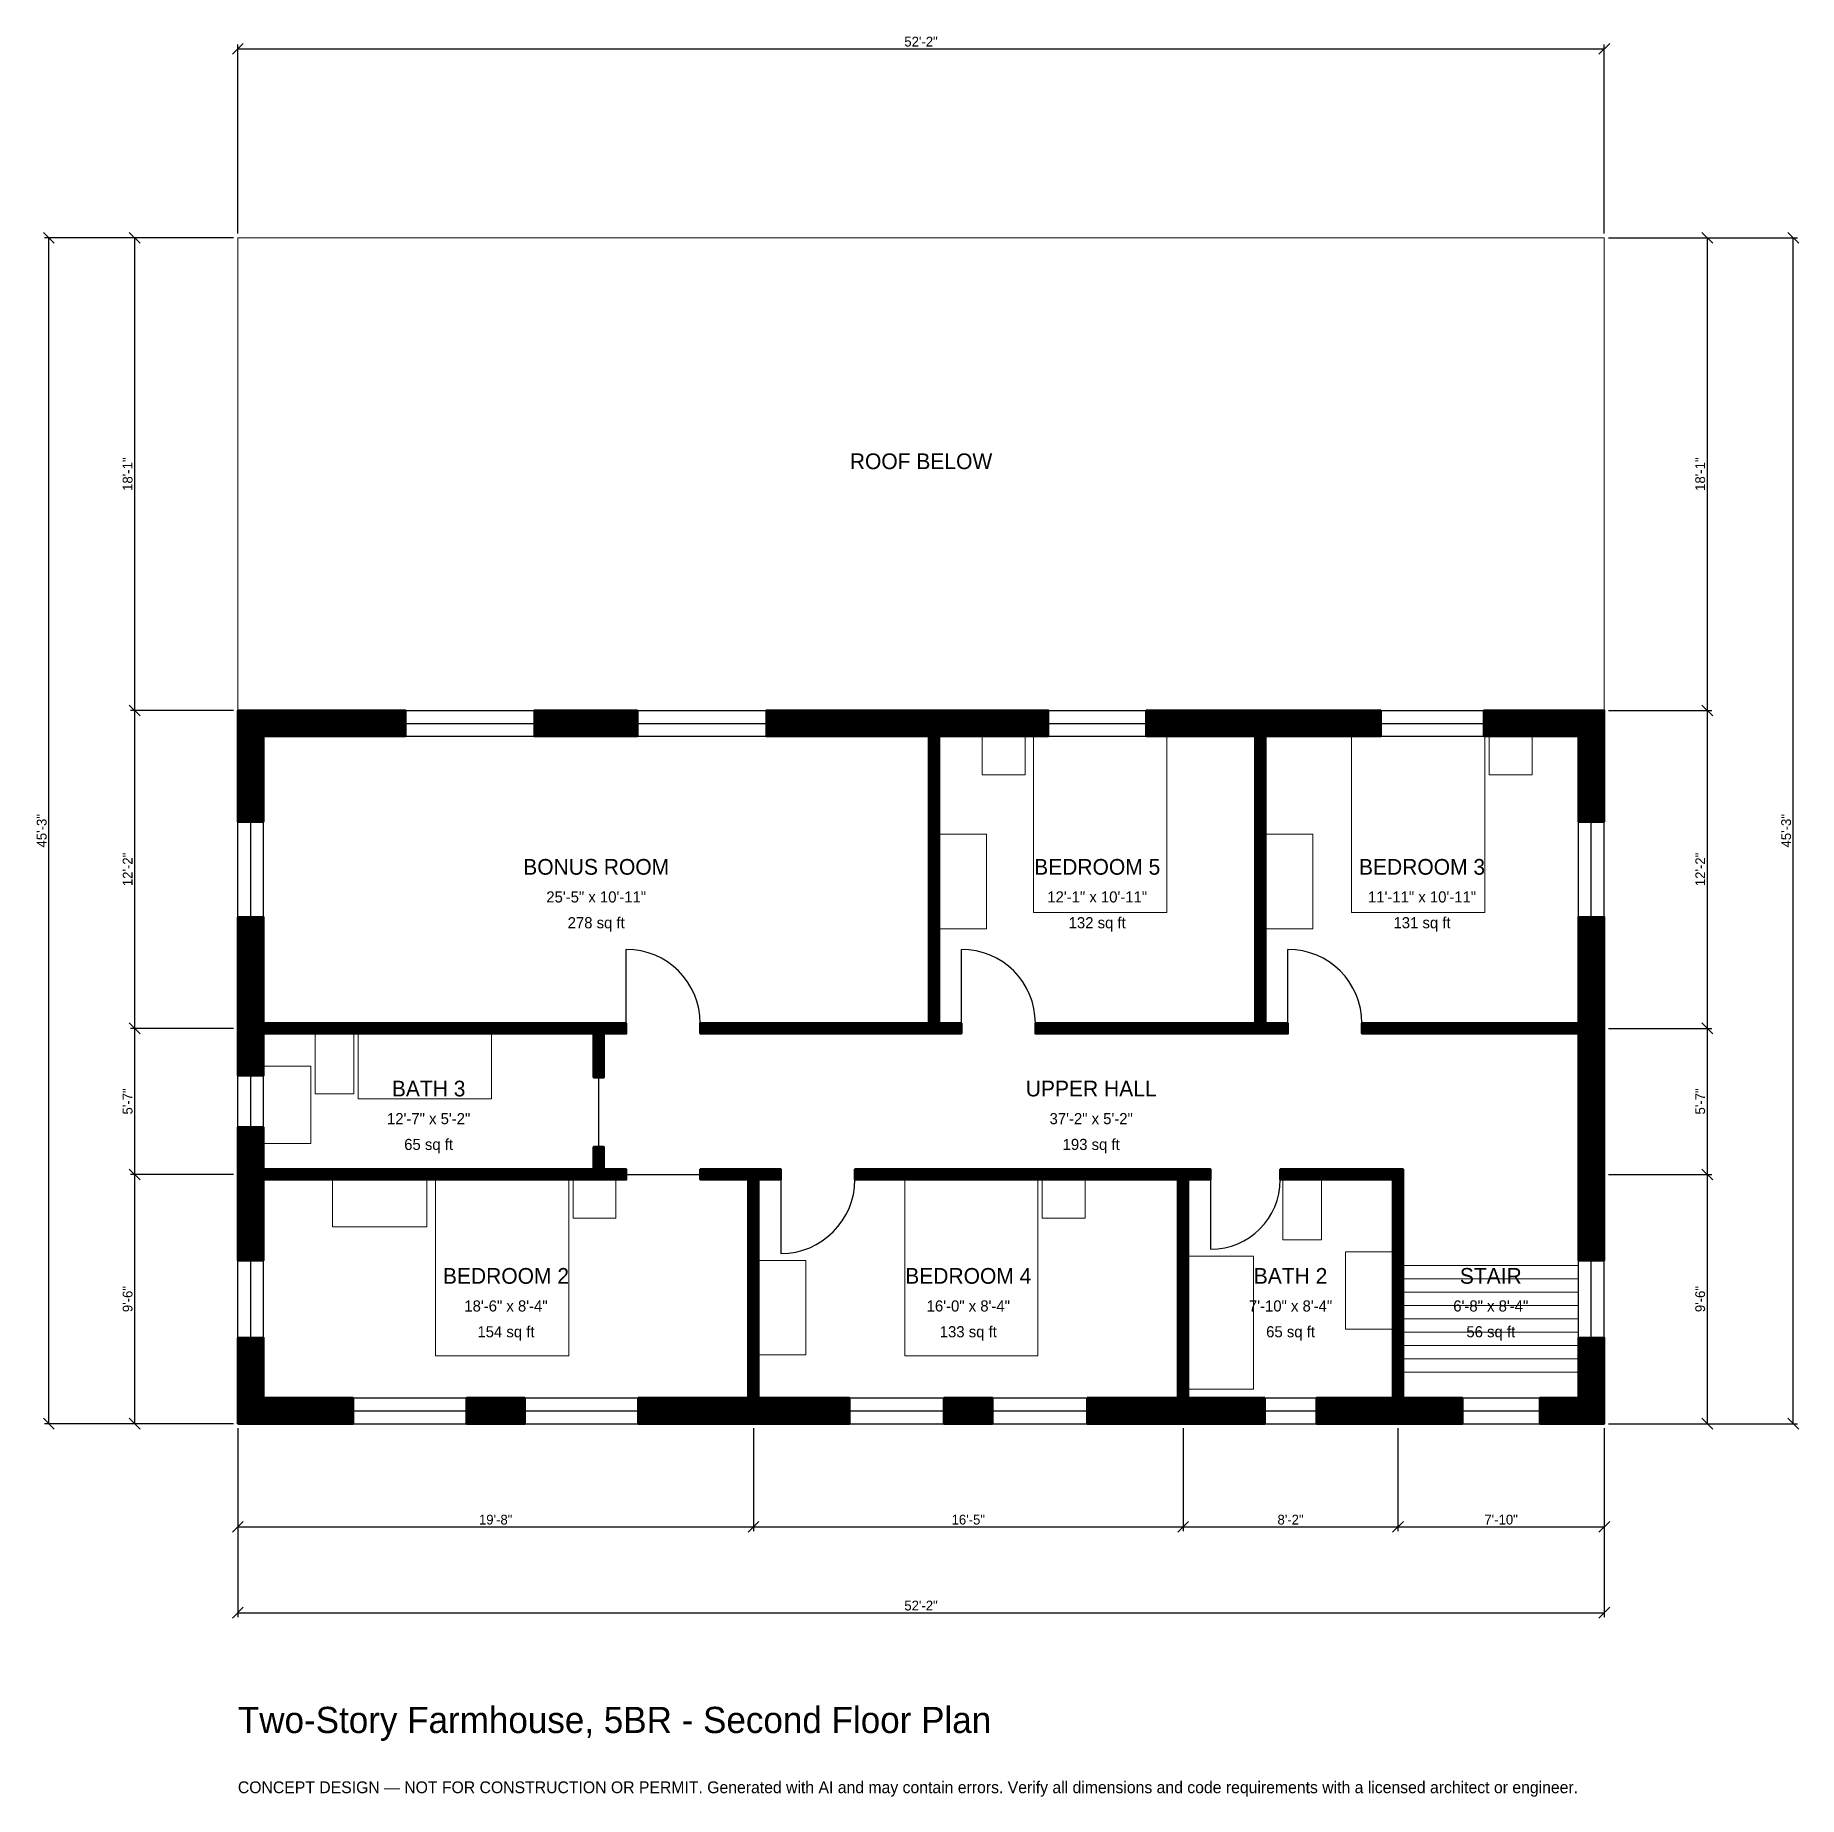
# Model space of a CAD drawing. Header units: inches. Extents: x -93 to 715, y -171 to 636.
import ezdxf
from ezdxf.enums import TextEntityAlignment as Align

# ---------------------------------------------------------------- set-up
doc = ezdxf.new("R2010")
doc.units = ezdxf.units.IN
doc.header["$MEASUREMENT"] = 0
doc.linetypes.add('DASHED', pattern=[0.6, 0.5, -0.1])
for name, color, linetype, lineweight in [('A-ANNO-DIMS', 1, 'Continuous', 13), ('A-ANNO-TEXT', 7, 'Continuous', 18), ('A-AREA-IDEN', 7, 'Continuous', 18), ('A-DOOR', 2, 'Continuous', 25), ('A-FLOR-FIXT', 9, 'Continuous', 13), ('A-FLOR-STRS', 3, 'Continuous', 18), ('A-FURN', 9, 'Continuous', 13), ('A-GLAZ', 4, 'Continuous', 25), ('A-SITE-PAVE', 8, 'Continuous', 13), ('A-WALL', 7, 'Continuous', 50), ('A-WALL-PATT', 8, 'Continuous', 13)]:
    doc.layers.add(name, color=color, linetype=linetype, lineweight=lineweight)
doc.dimstyles.new('PLAN', dxfattribs={"dimtxt": 4.5, "dimasz": 3, "dimexe": 2, "dimexo": 2, "dimgap": 1, "dimtad": 1, "dimdec": 0, "dimlunit": 4, "dimtsz": 2.5, "dimcen": 2.5, "dimclrd": 1, "dimclre": 1, "dimazin": 3, "dimtfac": 1, "dimtmove": 0, "dimatfit": 3})

msp = doc.modelspace()

# ---------------------------------------------------------------- hatches: boundary and pattern name
at = {"layer": 'A-WALL-PATT'}
h = msp.add_hatch(dxfattribs=at)
h.set_pattern_fill('ANSI31', color=8, scale=0.8)
h.paths.add_polyline_path([(430.7087, 0), (430.7087, 0), (427.1654, 0), (389.1076, 0), (389.1076, 11.811), (427.1654, 11.811), (430.7087, 11.811), (430.7087, 111.811), (282.6772, 111.811), (282.6772, 116.5354), (430.7087, 116.5354), (435.4331, 116.5354), (445.6693, 116.5354), (445.6693, 111.811), (435.4331, 111.811), (435.4331, 11.811), (438.9764, 11.811), (470.4724, 11.811), (470.4724, 0), (438.9764, 0), (435.4331, 0), (435.4331, 0), (430.7087, 0)])
h.paths.add_polyline_path([(323.4908, 0), (323.4908, 11.811), (345.8005, 11.811), (345.8005, 0), (323.4908, 0)])
h.paths.add_polyline_path([(242.126, 0), (238.5827, 0), (238.5827, 0), (233.8583, 0), (233.8583, 0), (230.315, 0), (183.4646, 0), (183.4646, 11.811), (230.315, 11.811), (233.8583, 11.811), (233.8583, 111.811), (211.811, 111.811), (211.811, 116.5354), (233.8583, 116.5354), (238.5827, 116.5354), (248.8189, 116.5354), (248.8189, 111.811), (238.5827, 111.811), (238.5827, 11.811), (242.126, 11.811), (280.1837, 11.811), (280.1837, 0), (242.126, 0)])
h.paths.add_polyline_path([(104.7244, 0), (104.7244, 11.811), (131.4961, 11.811), (131.4961, 0), (104.7244, 0)])
h.paths.add_polyline_path([(11.811, 0), (11.811, 0), (0, 0), (0, 0), (0, 0), (0, 11.811), (0, 11.811), (0, 39.3701), (11.811, 39.3701), (11.811, 11.811), (52.7559, 11.811), (52.7559, 0), (11.811, 0)])
h.paths.add_polyline_path([(0, 108.2677), (0, 111.811), (0, 111.811), (0, 116.5354), (0, 116.5354), (0, 120.0787), (0, 135.8268), (11.811, 135.8268), (11.811, 120.0787), (11.811, 116.5354), (162.9921, 116.5354), (162.9921, 126.7717), (167.7165, 126.7717), (167.7165, 116.5354), (177.9528, 116.5354), (177.9528, 111.811), (167.7165, 111.811), (162.9921, 111.811), (11.811, 111.811), (11.811, 108.2677), (11.811, 74.8031), (0, 74.8031), (0, 108.2677)])
h.paths.add_polyline_path([(0, 175.1969), (0, 178.7402), (0, 178.7402), (0, 183.4646), (0, 183.4646), (0, 187.0079), (0, 232.0866), (11.811, 232.0866), (11.811, 187.0079), (11.811, 183.4646), (162.9921, 183.4646), (167.7165, 183.4646), (177.9528, 183.4646), (177.9528, 178.7402), (167.7165, 178.7402), (167.7165, 158.6614), (162.9921, 158.6614), (162.9921, 178.7402), (11.811, 178.7402), (11.811, 175.1969), (11.811, 159.4488), (0, 159.4488), (0, 175.1969)])
h.paths.add_polyline_path([(0, 314.9606), (0, 314.9606), (0, 326.7717), (0, 326.7717), (0, 326.7717), (11.811, 326.7717), (11.811, 326.7717), (76.7717, 326.7717), (76.7717, 314.9606), (11.811, 314.9606), (11.811, 275.7874), (0, 275.7874), (0, 314.9606)])
h.paths.add_polyline_path([(183.0709, 326.7717), (183.0709, 314.9606), (135.8268, 314.9606), (135.8268, 326.7717), (183.0709, 326.7717)])
h.paths.add_polyline_path([(312.9921, 326.7717), (316.5354, 326.7717), (316.5354, 326.7717), (321.2598, 326.7717), (321.2598, 326.7717), (324.8031, 326.7717), (371.2598, 326.7717), (371.2598, 314.9606), (324.8031, 314.9606), (321.2598, 314.9606), (321.2598, 183.4646), (331.4961, 183.4646), (331.4961, 178.7402), (321.2598, 178.7402), (316.5354, 178.7402), (211.811, 178.7402), (211.811, 183.4646), (316.5354, 183.4646), (316.5354, 314.9606), (312.9921, 314.9606), (242.126, 314.9606), (242.126, 326.7717), (312.9921, 326.7717)])
h.paths.add_polyline_path([(462.5984, 326.7717), (466.1417, 326.7717), (466.1417, 326.7717), (470.8661, 326.7717), (470.8661, 326.7717), (474.4094, 326.7717), (523.622, 326.7717), (523.622, 314.9606), (474.4094, 314.9606), (470.8661, 314.9606), (470.8661, 183.4646), (481.1024, 183.4646), (481.1024, 178.7402), (470.8661, 178.7402), (466.1417, 178.7402), (466.1417, 178.7402), (365.3543, 178.7402), (365.3543, 183.4646), (466.1417, 183.4646), (466.1417, 314.9606), (462.5984, 314.9606), (416.1417, 314.9606), (416.1417, 326.7717), (462.5984, 326.7717)])
h.paths.add_polyline_path([(614.1732, 326.7717), (614.1732, 326.7717), (625.9843, 326.7717), (625.9843, 326.7717), (625.9843, 326.7717), (625.9843, 314.9606), (625.9843, 314.9606), (625.9843, 275.7874), (614.1732, 275.7874), (614.1732, 314.9606), (570.8661, 314.9606), (570.8661, 326.7717), (614.1732, 326.7717)])
h.paths.add_polyline_path([(625.9843, 183.4646), (625.9843, 183.4646), (625.9843, 178.7402), (625.9843, 178.7402), (625.9843, 175.1969), (625.9843, 175.1969), (625.9843, 120.0787), (625.9843, 120.0787), (625.9843, 74.8031), (614.1732, 74.8031), (614.1732, 108.2677), (614.1732, 108.2677), (614.1732, 178.7402), (514.9606, 178.7402), (514.9606, 183.4646), (614.1732, 183.4646), (614.1732, 187.0079), (614.1732, 187.0079), (614.1732, 232.0866), (625.9843, 232.0866), (625.9843, 183.4646)])
h.paths.add_polyline_path([(625.9843, 11.811), (625.9843, 11.811), (625.9843, 0), (625.9843, 0), (625.9843, 0), (614.1732, 0), (614.1732, 0), (596.4567, 0), (596.4567, 11.811), (614.1732, 11.811), (614.1732, 39.3701), (625.9843, 39.3701), (625.9843, 11.811)])
h.paths.add_polyline_path([(537.4016, 0), (533.8583, 0), (533.8583, 0), (529.1339, 0), (529.1339, 0), (525.5906, 0), (494.0945, 0), (494.0945, 11.811), (525.5906, 11.811), (529.1339, 11.811), (529.1339, 111.811), (477.5591, 111.811), (477.5591, 116.5354), (529.1339, 116.5354), (533.8583, 116.5354), (533.8583, 111.811), (533.8583, 11.811), (537.4016, 11.811), (561.0236, 11.811), (561.0236, 0), (537.4016, 0)])

# ---------------------------------------------------------------- linework, layer by layer
at = {"layer": 'A-DOOR'}
for p, q in [((177.9528, 183.4646), (177.9528, 217.3228)), ((331.4961, 183.4646), (331.4961, 217.3228)), ((481.1024, 183.4646), (481.1024, 217.3228)), ((165.3543, 126.7717), (165.3543, 158.6614)), ((177.9528, 114.1732), (211.811, 114.1732)), ((248.8189, 111.811), (248.8189, 77.9528)), ((445.6693, 111.811), (445.6693, 79.9213))]:
    msp.add_line(p, q, dxfattribs=at)
for centre, radius, start, end in [((177.9528, 183.4646), 33.8583, 0, 90), ((331.4961, 183.4646), 33.8583, 0, 90), ((481.1024, 183.4646), 33.8583, 0, 90), ((248.8189, 111.811), 33.8583, 270, 360), ((445.6693, 111.811), 31.8898, 270, 360)]:
    msp.add_arc(centre, radius, start, end, dxfattribs=at)
at = {"layer": 'A-FLOR-FIXT'}
for points in [[(35.4331, 151.1811), (53.1496, 151.1811), (53.1496, 178.7402), (35.4331, 178.7402)], [(55.1181, 148.8189), (116.1417, 148.8189), (116.1417, 178.7402), (55.1181, 178.7402)], [(11.811, 128.3465), (33.4646, 128.3465), (33.4646, 163.7795), (11.811, 163.7795)], [(478.7402, 84.252), (496.4567, 84.252), (496.4567, 111.811), (478.7402, 111.811)], [(435.4331, 15.748), (465.3543, 15.748), (465.3543, 76.7717), (435.4331, 76.7717)], [(507.4803, 43.3071), (529.1339, 43.3071), (529.1339, 78.7402), (507.4803, 78.7402)]]:
    msp.add_lwpolyline(points, close=True, dxfattribs=at)
at = {"layer": 'A-FLOR-STRS'}
for p, q in [((533.8583, 72.4409), (614.1732, 72.4409)), ((533.8583, 66.3386), (614.1732, 66.3386)), ((533.8583, 60.2362), (614.1732, 60.2362)), ((533.8583, 54.1339), (614.1732, 54.1339)), ((533.8583, 48.0315), (614.1732, 48.0315)), ((533.8583, 41.9291), (614.1732, 41.9291)), ((533.8583, 35.8268), (614.1732, 35.8268)), ((533.8583, 29.7244), (614.1732, 29.7244)), ((533.8583, 23.622), (614.1732, 23.622))]:
    msp.add_line(p, q, dxfattribs=at)
at = {"layer": 'A-FURN'}
for points in [[(340.9449, 297.2441), (360.6299, 297.2441), (360.6299, 314.9606), (340.9449, 314.9606)], [(364.5669, 234.252), (425.5906, 234.252), (425.5906, 314.9606), (364.5669, 314.9606)], [(510.2362, 234.252), (571.2598, 234.252), (571.2598, 314.9606), (510.2362, 314.9606)], [(573.2283, 297.2441), (592.9134, 297.2441), (592.9134, 314.9606), (573.2283, 314.9606)], [(321.2598, 226.7717), (342.9134, 226.7717), (342.9134, 270.0787), (321.2598, 270.0787)], [(470.8661, 226.7717), (492.5197, 226.7717), (492.5197, 270.0787), (470.8661, 270.0787)], [(43.3071, 90.1575), (86.6142, 90.1575), (86.6142, 111.811), (43.3071, 111.811)], [(90.5512, 31.1024), (151.5748, 31.1024), (151.5748, 111.811), (90.5512, 111.811)], [(153.5433, 94.0945), (173.2283, 94.0945), (173.2283, 111.811), (153.5433, 111.811)], [(305.5118, 31.1024), (366.5354, 31.1024), (366.5354, 111.811), (305.5118, 111.811)], [(368.5039, 94.0945), (388.189, 94.0945), (388.189, 111.811), (368.5039, 111.811)], [(238.5827, 31.4961), (260.2362, 31.4961), (260.2362, 74.8031), (238.5827, 74.8031)]]:
    msp.add_lwpolyline(points, close=True, dxfattribs=at)
at = {"layer": 'A-GLAZ'}
for p, q in [((76.7717, 326.7717), (135.8268, 326.7717)), ((183.0709, 326.7717), (242.126, 326.7717)), ((371.2598, 326.7717), (416.1417, 326.7717)), ((523.622, 326.7717), (570.8661, 326.7717)), ((76.7717, 320.8661), (135.8268, 320.8661)), ((183.0709, 320.8661), (242.126, 320.8661)), ((371.2598, 320.8661), (416.1417, 320.8661)), ((523.622, 320.8661), (570.8661, 320.8661)), ((76.7717, 314.9606), (135.8268, 314.9606)), ((183.0709, 314.9606), (242.126, 314.9606)), ((371.2598, 314.9606), (416.1417, 314.9606)), ((523.622, 314.9606), (570.8661, 314.9606)), ((0, 232.0866), (0, 275.7874)), ((5.9055, 232.0866), (5.9055, 275.7874)), ((11.811, 232.0866), (11.811, 275.7874)), ((614.1732, 232.0866), (614.1732, 275.7874)), ((620.0787, 232.0866), (620.0787, 275.7874)), ((625.9843, 232.0866), (625.9843, 275.7874)), ((0, 135.8268), (0, 159.4488)), ((5.9055, 135.8268), (5.9055, 159.4488)), ((11.811, 135.8268), (11.811, 159.4488)), ((0, 39.3701), (0, 74.8031)), ((5.9055, 39.3701), (5.9055, 74.8031)), ((11.811, 39.3701), (11.811, 74.8031)), ((614.1732, 39.3701), (614.1732, 74.8031)), ((620.0787, 39.3701), (620.0787, 74.8031)), ((625.9843, 39.3701), (625.9843, 74.8031)), ((52.7559, 11.811), (104.7244, 11.811)), ((131.4961, 11.811), (183.4646, 11.811)), ((280.1837, 11.811), (323.4908, 11.811)), ((345.8005, 11.811), (389.1076, 11.811)), ((470.4724, 11.811), (494.0945, 11.811)), ((561.0236, 11.811), (596.4567, 11.811)), ((52.7559, 5.9055), (104.7244, 5.9055)), ((52.7559, 0), (104.7244, 0)), ((131.4961, 5.9055), (183.4646, 5.9055)), ((131.4961, 0), (183.4646, 0)), ((280.1837, 5.9055), (323.4908, 5.9055)), ((280.1837, 0), (323.4908, 0)), ((345.8005, 5.9055), (389.1076, 5.9055)), ((345.8005, 0), (389.1076, 0)), ((470.4724, 5.9055), (494.0945, 5.9055)), ((470.4724, 0), (494.0945, 0)), ((561.0236, 5.9055), (596.4567, 5.9055)), ((561.0236, 0), (596.4567, 0))]:
    msp.add_line(p, q, dxfattribs=at)
at = {"layer": 'A-SITE-PAVE', "linetype": 'DASHED'}
msp.add_lwpolyline([(0, 326.7717), (625.9843, 326.7717), (625.9843, 543.3071), (0, 543.3071)], close=True, dxfattribs=at)
at = {"layer": 'A-WALL'}
for points in [[(0, 314.9606), (0, 314.9606), (0, 326.7717), (0, 326.7717), (0, 326.7717), (11.811, 326.7717), (11.811, 326.7717), (76.7717, 326.7717), (76.7717, 314.9606), (11.811, 314.9606), (11.811, 275.7874), (0, 275.7874), (0, 314.9606)], [(183.0709, 326.7717), (183.0709, 314.9606), (135.8268, 314.9606), (135.8268, 326.7717), (183.0709, 326.7717)], [(312.9921, 326.7717), (316.5354, 326.7717), (316.5354, 326.7717), (321.2598, 326.7717), (321.2598, 326.7717), (324.8031, 326.7717), (371.2598, 326.7717), (371.2598, 314.9606), (324.8031, 314.9606), (321.2598, 314.9606), (321.2598, 183.4646), (331.4961, 183.4646), (331.4961, 178.7402), (321.2598, 178.7402), (316.5354, 178.7402), (211.811, 178.7402), (211.811, 183.4646), (316.5354, 183.4646), (316.5354, 314.9606), (312.9921, 314.9606), (242.126, 314.9606), (242.126, 326.7717), (312.9921, 326.7717)], [(462.5984, 326.7717), (466.1417, 326.7717), (466.1417, 326.7717), (470.8661, 326.7717), (470.8661, 326.7717), (474.4094, 326.7717), (523.622, 326.7717), (523.622, 314.9606), (474.4094, 314.9606), (470.8661, 314.9606), (470.8661, 183.4646), (481.1024, 183.4646), (481.1024, 178.7402), (470.8661, 178.7402), (466.1417, 178.7402), (466.1417, 178.7402), (365.3543, 178.7402), (365.3543, 183.4646), (466.1417, 183.4646), (466.1417, 314.9606), (462.5984, 314.9606), (416.1417, 314.9606), (416.1417, 326.7717), (462.5984, 326.7717)], [(614.1732, 326.7717), (614.1732, 326.7717), (625.9843, 326.7717), (625.9843, 326.7717), (625.9843, 326.7717), (625.9843, 314.9606), (625.9843, 314.9606), (625.9843, 275.7874), (614.1732, 275.7874), (614.1732, 314.9606), (570.8661, 314.9606), (570.8661, 326.7717), (614.1732, 326.7717)], [(0, 175.1969), (0, 178.7402), (0, 178.7402), (0, 183.4646), (0, 183.4646), (0, 187.0079), (0, 232.0866), (11.811, 232.0866), (11.811, 187.0079), (11.811, 183.4646), (162.9921, 183.4646), (167.7165, 183.4646), (177.9528, 183.4646), (177.9528, 178.7402), (167.7165, 178.7402), (167.7165, 158.6614), (162.9921, 158.6614), (162.9921, 178.7402), (11.811, 178.7402), (11.811, 175.1969), (11.811, 159.4488), (0, 159.4488), (0, 175.1969)], [(625.9843, 183.4646), (625.9843, 183.4646), (625.9843, 178.7402), (625.9843, 178.7402), (625.9843, 175.1969), (625.9843, 175.1969), (625.9843, 120.0787), (625.9843, 120.0787), (625.9843, 74.8031), (614.1732, 74.8031), (614.1732, 108.2677), (614.1732, 108.2677), (614.1732, 178.7402), (514.9606, 178.7402), (514.9606, 183.4646), (614.1732, 183.4646), (614.1732, 187.0079), (614.1732, 187.0079), (614.1732, 232.0866), (625.9843, 232.0866), (625.9843, 183.4646)], [(0, 108.2677), (0, 111.811), (0, 111.811), (0, 116.5354), (0, 116.5354), (0, 120.0787), (0, 135.8268), (11.811, 135.8268), (11.811, 120.0787), (11.811, 116.5354), (162.9921, 116.5354), (162.9921, 126.7717), (167.7165, 126.7717), (167.7165, 116.5354), (177.9528, 116.5354), (177.9528, 111.811), (167.7165, 111.811), (162.9921, 111.811), (11.811, 111.811), (11.811, 108.2677), (11.811, 74.8031), (0, 74.8031), (0, 108.2677)], [(242.126, 0), (238.5827, 0), (238.5827, 0), (233.8583, 0), (233.8583, 0), (230.315, 0), (183.4646, 0), (183.4646, 11.811), (230.315, 11.811), (233.8583, 11.811), (233.8583, 111.811), (211.811, 111.811), (211.811, 116.5354), (233.8583, 116.5354), (238.5827, 116.5354), (248.8189, 116.5354), (248.8189, 111.811), (238.5827, 111.811), (238.5827, 11.811), (242.126, 11.811), (280.1837, 11.811), (280.1837, 0), (242.126, 0)], [(430.7087, 0), (430.7087, 0), (427.1654, 0), (389.1076, 0), (389.1076, 11.811), (427.1654, 11.811), (430.7087, 11.811), (430.7087, 111.811), (282.6772, 111.811), (282.6772, 116.5354), (430.7087, 116.5354), (435.4331, 116.5354), (445.6693, 116.5354), (445.6693, 111.811), (435.4331, 111.811), (435.4331, 11.811), (438.9764, 11.811), (470.4724, 11.811), (470.4724, 0), (438.9764, 0), (435.4331, 0), (435.4331, 0), (430.7087, 0)], [(537.4016, 0), (533.8583, 0), (533.8583, 0), (529.1339, 0), (529.1339, 0), (525.5906, 0), (494.0945, 0), (494.0945, 11.811), (525.5906, 11.811), (529.1339, 11.811), (529.1339, 111.811), (477.5591, 111.811), (477.5591, 116.5354), (529.1339, 116.5354), (533.8583, 116.5354), (533.8583, 111.811), (533.8583, 11.811), (537.4016, 11.811), (561.0236, 11.811), (561.0236, 0), (537.4016, 0)], [(11.811, 0), (11.811, 0), (0, 0), (0, 0), (0, 0), (0, 11.811), (0, 11.811), (0, 39.3701), (11.811, 39.3701), (11.811, 11.811), (52.7559, 11.811), (52.7559, 0), (11.811, 0)], [(625.9843, 11.811), (625.9843, 11.811), (625.9843, 0), (625.9843, 0), (625.9843, 0), (614.1732, 0), (614.1732, 0), (596.4567, 0), (596.4567, 11.811), (614.1732, 11.811), (614.1732, 39.3701), (625.9843, 39.3701), (625.9843, 11.811)], [(104.7244, 0), (104.7244, 11.811), (131.4961, 11.811), (131.4961, 0), (104.7244, 0)], [(323.4908, 0), (323.4908, 11.811), (345.8005, 11.811), (345.8005, 0), (323.4908, 0)]]:
    msp.add_lwpolyline(points, close=True, dxfattribs=at)

# ---------------------------------------------------------------- texts
at = {"layer": 'A-ANNO-TEXT'}
for s, height, p in [('Two-Story Farmhouse, 5BR - Second Floor Plan', 12, (0, -141.7323)), ('CONCEPT DESIGN — NOT FOR CONSTRUCTION OR PERMIT. Generated with AI and may contain errors. Verify all dimensions and code requirements with a licensed architect or engineer.', 5.4, (0, -169.2913))]:
    msp.add_text(s, height=height, dxfattribs=at).set_placement(p)
at = {"layer": 'A-AREA-IDEN'}
for s, height, p in [('ROOF BELOW', 7.2, (312.9921, 440.9449)), ('BONUS ROOM', 7.2, (164.1732, 255.1181)), ('BEDROOM 5', 7.2, (393.7008, 255.1181)), ('BEDROOM 3', 7.2, (542.5197, 255.1181)), ('25\'-5" x 10\'-11"', 5.1, (164.1732, 241.3386)), ('12\'-1" x 10\'-11"', 5.1, (393.7008, 241.3386)), ('11\'-11" x 10\'-11"', 5.1, (542.5197, 241.3386)), ('278 sq ft', 5.1, (164.1732, 229.5276)), ('132 sq ft', 5.1, (393.7008, 229.5276)), ('131 sq ft', 5.1, (542.5197, 229.5276)), ('BATH 3', 7.2, (87.4016, 153.5433)), ('UPPER HALL', 7.2, (390.9449, 153.5433)), ('12\'-7" x 5\'-2"', 5.1, (87.4016, 139.7638)), ('37\'-2" x 5\'-2"', 5.1, (390.9449, 139.7638)), ('65 sq ft', 5.1, (87.4016, 127.9528)), ('193 sq ft', 5.1, (390.9449, 127.9528)), ('BEDROOM 2', 7.2, (122.8346, 67.7165)), ('BEDROOM 4', 7.2, (334.6457, 67.7165)), ('BATH 2', 7.2, (482.2835, 67.7165)), ('STAIR', 7.2, (574.0157, 67.7165)), ('18\'-6" x 8\'-4"', 5.1, (122.8346, 53.937)), ('16\'-0" x 8\'-4"', 5.1, (334.6457, 53.937)), ('7\'-10" x 8\'-4"', 5.1, (482.2835, 53.937)), ('6\'-8" x 8\'-4"', 5.1, (574.0157, 53.937)), ('154 sq ft', 5.1, (122.8346, 42.126)), ('133 sq ft', 5.1, (334.6457, 42.126)), ('65 sq ft', 5.1, (482.2835, 42.126)), ('56 sq ft', 5.1, (574.0157, 42.126))]:
    msp.add_text(s, height=height, dxfattribs=at).set_placement(p, align=Align.MIDDLE_CENTER)

# ---------------------------------------------------------------- dimensions: what is measured, and where the dimension line sits
at = {"layer": 'A-ANNO-DIMS'}
for base, p1, p2, text in [((0, 629.9213), (0, 543.3071), (625.9843, 543.3071), '52\'-2"'), ((0, -47.2441), (0, 0), (236.2205, 0), '19\'-8"'), ((0, -86.6142), (0, 0), (625.9843, 0), '52\'-2"'), ((236.2205, -47.2441), (236.2205, 0), (433.0709, 0), '16\'-5"'), ((433.0709, -47.2441), (433.0709, 0), (531.4961, 0), '8\'-2"'), ((531.4961, -47.2441), (531.4961, 0), (625.9843, 0), '7\'-10"')]:
    msp.add_linear_dim(base=base, p1=p1, p2=p2, text=text, dimstyle='PLAN', dxfattribs=at).render()
for base, p1, p2, text in [((-86.6142, 0), (0, 0), (0, 543.3071), '45\'-3"'), ((-47.2441, 326.7717), (0, 326.7717), (0, 543.3071), '18\'-1"'), ((673.2283, 326.7717), (625.9843, 326.7717), (625.9843, 543.3071), '18\'-1"'), ((712.5984, 0), (625.9843, 0), (625.9843, 543.3071), '45\'-3"'), ((-47.2441, 181.1024), (0, 181.1024), (0, 326.7717), '12\'-2"'), ((673.2283, 181.1024), (625.9843, 181.1024), (625.9843, 326.7717), '12\'-2"'), ((-47.2441, 114.1732), (0, 114.1732), (0, 181.1024), '5\'-7"'), ((673.2283, 114.1732), (625.9843, 114.1732), (625.9843, 181.1024), '5\'-7"'), ((-47.2441, 0), (0, 0), (0, 114.1732), '9\'-6"'), ((673.2283, 0), (625.9843, 0), (625.9843, 114.1732), '9\'-6"')]:
    msp.add_linear_dim(base=base, p1=p1, p2=p2, angle=90, text=text, dimstyle='PLAN', dxfattribs=at).render()

doc.saveas('drawing.dxf')
